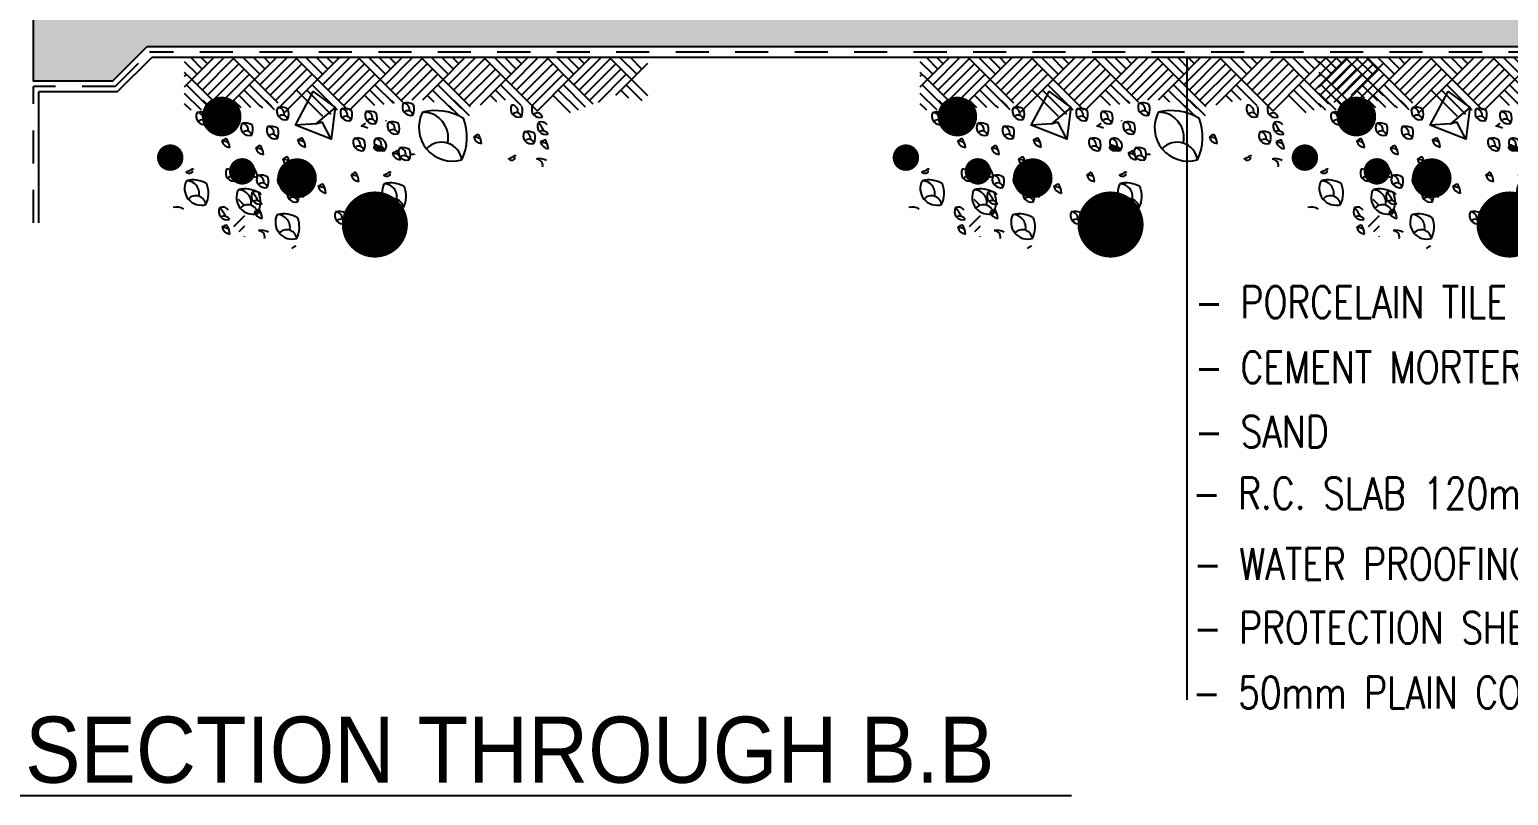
# Model space of a CAD drawing. Extents: x 418021.3 to 418070.1, y 43443.2 to 43479.4.
# Drawn here: x 418061.41 to 418067.01, y 43456.92 to 43459.82 of the extents above; entities that cross this region are included whole.
import ezdxf
from ezdxf.enums import TextEntityAlignment as Align

# ---------------------------------------------------------------- set-up
doc = ezdxf.new("R2010")
doc.units = 0
doc.header["$MEASUREMENT"] = 0
doc.linetypes.add('HIDDEN2', pattern=[0.1875, 0.125, -0.0625])
doc.layers.get('0').update_dxf_attribs({"linetype": 'CONTINUOUS'})
for name, color, linetype in [('Axisname', 6, 'CONTINUOUS'), ('ELE', 3, 'CONTINUOUS'), ('gravel', 11, 'CONTINUOUS'), ('Hatch', 11, 'CONTINUOUS'), ('HatchA', 11, 'CONTINUOUS'), ('Marble', 7, 'CONTINUOUS'), ('TXT', 2, 'CONTINUOUS'), ('TXT1', 2, 'CONTINUOUS'), ('WALL', 6, 'CONTINUOUS')]:
    doc.layers.add(name, color=color, linetype=linetype)
doc.styles.add('ROMANS', font='ROMANS.shx', dxfattribs={"width": 0.6})
doc.styles.add('TTXT', font='swisse.ttf', dxfattribs={"width": 0.6})

# ---------------------------------------------------------------- blocks, each defined once
blk = doc.blocks.new('GRAVEL-1')
for p, q in [((0.0234, -0.0234), (0, 0)), ((0.0333, -0.0135), (0.0122, 0.0076)), ((0.0135, -0.0333), (0.0545, 0.0076)), ((0.0234, -0.0432), (0.0743, 0.0076)), ((0.0432, -0.0036), (0.032, 0.0076)), ((0.0333, -0.0531), (0.0927, 0.0063)), ((0.0531, 0.0063), (0.0518, 0.0076)), ((0.1323, -0.0333), (0.0914, 0.0076)), ((0.1422, -0.0234), (0.1112, 0.0076)), ((0.1521, -0.0135), (0.131, 0.0076)), ((0.1323, -0.0333), (0.1733, 0.0076)), ((0.1422, -0.0432), (0.1931, 0.0076)), ((0.162, -0.0036), (0.1508, 0.0076)), ((0.1521, -0.0531), (0.2115, 0.0063)), ((0.1719, 0.0063), (0.1706, 0.0076)), ((0.2511, -0.0333), (0.2102, 0.0076)), ((0.261, -0.0234), (0.23, 0.0076)), ((0.2709, -0.0135), (0.2498, 0.0076)), ((0.2511, -0.0333), (0.292, 0.0076)), ((0.261, -0.0432), (0.3118, 0.0076)), ((0.2808, -0.0036), (0.2696, 0.0076)), ((0.2709, -0.0531), (0.3303, 0.0063)), ((0.2907, 0.0063), (0.2894, 0.0076)), ((0.3699, -0.0333), (0.329, 0.0076)), ((0.3798, -0.0234), (0.3488, 0.0076)), ((0.3897, -0.0135), (0.3686, 0.0076)), ((0.3699, -0.0333), (0.4108, 0.0076)), ((0.3798, -0.0432), (0.4306, 0.0076)), ((0.3996, -0.0036), (0.3884, 0.0076)), ((0.3897, -0.0531), (0.4491, 0.0063)), ((0.4095, 0.0063), (0.4082, 0.0076)), ((0.4887, -0.0333), (0.4478, 0.0076)), ((0.4986, -0.0234), (0.4676, 0.0076)), ((0.5085, -0.0135), (0.4874, 0.0076)), ((0.4887, -0.0333), (0.5296, 0.0076)), ((0.4986, -0.0432), (0.5494, 0.0076)), ((0.5184, -0.0036), (0.5072, 0.0076)), ((0.5085, -0.0531), (0.5679, 0.0063)), ((0.5283, 0.0063), (0.527, 0.0076)), ((0.6075, -0.0333), (0.5666, 0.0076)), ((0.6174, -0.0234), (0.5864, 0.0076)), ((0.6273, -0.0135), (0.6062, 0.0076)), ((0.6075, -0.0333), (0.6484, 0.0076)), ((0.6174, -0.0432), (0.6682, 0.0076)), ((0.6372, -0.0036), (0.626, 0.0076)), ((0.6273, -0.0531), (0.6867, 0.0063)), ((0.6471, 0.0063), (0.6458, 0.0076)), ((0.7263, -0.0333), (0.6854, 0.0076)), ((0.7362, -0.0234), (0.7052, 0.0076)), ((0.7461, -0.0135), (0.725, 0.0076)), ((0.7263, -0.0333), (0.7672, 0.0076)), ((0.7362, -0.0432), (0.787, 0.0076)), ((0.756, -0.0036), (0.7448, 0.0076)), ((0.7461, -0.0531), (0.8055, 0.0063)), ((0.7659, 0.0063), (0.7646, 0.0076)), ((0.8451, -0.0333), (0.8042, 0.0076)), ((0.855, -0.0234), (0.824, 0.0076)), ((0.8649, -0.0135), (0.8438, 0.0076)), ((0.0135, -0.0333), (0, -0.0198)), ((0, -0.0271), (0.0036, -0.0234)), ((0.0432, -0.063), (0.1026, -0.0036)), ((0.0531, -0.0729), (0.1125, -0.0135)), ((0.063, -0.0828), (0.1224, -0.0234)), ((0.162, -0.063), (0.2214, -0.0036)), ((0.1719, -0.0729), (0.2313, -0.0135)), ((0.1732, -0.0915), (0.2412, -0.0234)), ((0.2808, -0.063), (0.3402, -0.0036)), ((0.2907, -0.0729), (0.3501, -0.0135)), ((0.3006, -0.0828), (0.36, -0.0234)), ((0.3996, -0.063), (0.459, -0.0036)), ((0.4095, -0.0729), (0.4689, -0.0135)), ((0.4306, -0.0717), (0.4788, -0.0234)), ((0.5184, -0.063), (0.5778, -0.0036)), ((0.5283, -0.0729), (0.5877, -0.0135)), ((0.5382, -0.0828), (0.5976, -0.0234)), ((0.6372, -0.063), (0.6966, -0.0036)), ((0.6471, -0.0729), (0.7065, -0.0135)), ((0.657, -0.0828), (0.7164, -0.0234)), ((0.756, -0.063), (0.8154, -0.0036)), ((0.7659, -0.0729), (0.8253, -0.0135)), ((0.7828, -0.0758), (0.8352, -0.0234)), ((0.8451, -0.0333), (0.8759, -0.0025)), ((0, -0.0469), (0.0135, -0.0333)), ((0.0517, -0.0913), (0.0036, -0.0432)), ((0.0715, -0.0913), (0.0135, -0.0333)), ((0.0743, -0.0913), (0.1323, -0.0333)), ((0.1442, -0.0848), (0.1125, -0.0531)), ((0.1699, -0.0907), (0.1224, -0.0432)), ((0.1767, -0.0777), (0.1323, -0.0333)), ((0.1893, -0.0951), (0.2511, -0.0333)), ((0.2616, -0.1032), (0.2115, -0.0531)), ((0.2774, -0.0992), (0.2313, -0.0531)), ((0.2893, -0.0913), (0.2412, -0.0432)), ((0.3091, -0.0913), (0.2511, -0.0333)), ((0.3119, -0.0913), (0.3699, -0.0333)), ((0.3774, -0.0804), (0.3501, -0.0531)), ((0.395, -0.0782), (0.36, -0.0432)), ((0.4126, -0.076), (0.3699, -0.0333)), ((0.4507, -0.0714), (0.4887, -0.0333)), ((0.5071, -0.0913), (0.4689, -0.0531)), ((0.5237, -0.0882), (0.4788, -0.0432)), ((0.5404, -0.085), (0.4887, -0.0333)), ((0.5595, -0.0813), (0.6075, -0.0333)), ((0.6068, -0.0722), (0.5877, -0.0531)), ((0.6374, -0.0831), (0.5976, -0.0432)), ((0.6674, -0.0932), (0.6075, -0.0333)), ((0.6666, -0.0931), (0.7263, -0.0333)), ((0.7447, -0.0913), (0.7065, -0.0531)), ((0.7585, -0.0853), (0.7164, -0.0432)), ((0.7727, -0.0798), (0.7263, -0.0333)), ((0.8154, -0.063), (0.8451, -0.0333)), ((0.8403, -0.0682), (0.8253, -0.0531)), ((0.8652, -0.0733), (0.8352, -0.0432)), ((0.8759, -0.0641), (0.8451, -0.0333)), ((0.032, -0.0913), (0, -0.0594)), ((0.0122, -0.0913), (0, -0.0792)), ((0.0691, -0.1072), (0.0348, -0.0729)), ((0.0881, -0.0881), (0.0828, -0.0828)), ((0.1068, -0.087), (0.0927, -0.0729)), ((0.1255, -0.0859), (0.1026, -0.063)), ((0.1479, -0.0871), (0.1437, -0.0828)), ((0.1655, -0.0849), (0.1536, -0.0729)), ((0.3598, -0.0826), (0.3402, -0.063)), ((0.3968, -0.0786), (0.3912, -0.0729)), ((0.4722, -0.0763), (0.459, -0.063)), ((0.5196, -0.1024), (0.5001, -0.0828)), ((0.5391, -0.1021), (0.51, -0.0729)), ((0.5902, -0.0754), (0.5778, -0.063)), ((0.73, -0.0965), (0.6966, -0.063)), ((0.3811, -0.1121), (0.3811, -0.1106)), ((0.3585, -0.1615), (0.3592, -0.1599)), ((0.3585, -0.163), (0.3585, -0.1615)), ((0.3592, -0.1637), (0.3585, -0.163)), ((0.3592, -0.1599), (0.36, -0.1592)), ((0.3592, -0.1645), (0.3592, -0.1637)), ((0.36, -0.1652), (0.3592, -0.1645)), ((0.36, -0.1592), (0.3615, -0.1577)), ((0.3615, -0.1668), (0.36, -0.1652)), ((0.3615, -0.1569), (0.3638, -0.1569)), ((0.3615, -0.1577), (0.3615, -0.1569)), ((0.3623, -0.1668), (0.3615, -0.1668)), ((0.363, -0.1675), (0.3623, -0.1668)), ((0.363, -0.1622), (0.3661, -0.1615)), ((0.3638, -0.1675), (0.363, -0.1675)), ((0.3638, -0.1569), (0.3638, -0.1577)), ((0.3638, -0.1577), (0.3661, -0.1577)), ((0.3638, -0.1683), (0.3638, -0.1675)), ((0.3661, -0.1577), (0.3661, -0.1584)), ((0.3661, -0.1584), (0.3668, -0.1584)), ((0.3661, -0.1615), (0.3699, -0.1607)), ((0.3661, -0.1652), (0.3668, -0.1645)), ((0.3661, -0.166), (0.3661, -0.1652)), ((0.3691, -0.166), (0.3661, -0.166)), ((0.3668, -0.1584), (0.3676, -0.1592)), ((0.3668, -0.1645), (0.3676, -0.1637)), ((0.3676, -0.1592), (0.3691, -0.1592)), ((0.3676, -0.1637), (0.3691, -0.1637)), ((0.3683, -0.1637), (0.3683, -0.1645)), ((0.3714, -0.1637), (0.3683, -0.1637)), ((0.3691, -0.1592), (0.3691, -0.1599)), ((0.3691, -0.1599), (0.3706, -0.1599)), ((0.3691, -0.1615), (0.3691, -0.1607)), ((0.3699, -0.1615), (0.3691, -0.1615)), ((0.3691, -0.163), (0.3691, -0.1637)), ((0.3691, -0.1637), (0.3691, -0.163)), ((0.3691, -0.1637), (0.3706, -0.1637)), ((0.3691, -0.1668), (0.3691, -0.166)), ((0.3752, -0.1668), (0.3691, -0.1668)), ((0.3714, -0.1675), (0.3691, -0.1683)), ((0.3699, -0.1607), (0.3699, -0.1615)), ((0.3706, -0.1599), (0.3706, -0.1607)), ((0.3706, -0.1607), (0.3714, -0.1607)), ((0.3706, -0.1637), (0.3714, -0.1645)), ((0.3714, -0.1607), (0.3714, -0.1615)), ((0.3714, -0.1615), (0.3721, -0.1622)), ((0.3714, -0.1645), (0.3714, -0.1637)), ((0.3737, -0.1675), (0.3714, -0.1675)), ((0.3721, -0.1622), (0.3729, -0.1622)), ((0.3729, -0.1622), (0.3737, -0.1637)), ((0.3737, -0.163), (0.3737, -0.1675)), ((0.3737, -0.1637), (0.3737, -0.1645)), ((0.3737, -0.1645), (0.3744, -0.1645)), ((0.3744, -0.1645), (0.3752, -0.1652)), ((0.3752, -0.1652), (0.3759, -0.1652)), ((0.3759, -0.166), (0.3752, -0.1668)), ((0.3759, -0.1652), (0.3759, -0.166)), ((0.3691, -0.1683), (0.3638, -0.1683)), ((0.4287, -0.174), (0.4272, -0.174)), ((0.4295, -0.1747), (0.4287, -0.174)), ((0.434, -0.1747), (0.4295, -0.1747)), ((0.4348, -0.174), (0.434, -0.1747)), ((0.6134, -0.1823), (0.6149, -0.1823)), ((0.6134, -0.1838), (0.6134, -0.1823)), ((0.6142, -0.1846), (0.6134, -0.1838)), ((0.6142, -0.1853), (0.6142, -0.1846)), ((0.6157, -0.1853), (0.6142, -0.1853)), ((0.6149, -0.1815), (0.6164, -0.1815)), ((0.6149, -0.1823), (0.6149, -0.1815)), ((0.6164, -0.1861), (0.6157, -0.1853)), ((0.6164, -0.1815), (0.6172, -0.1808)), ((0.621, -0.1861), (0.6164, -0.1861)), ((0.6172, -0.1808), (0.6187, -0.1808)), ((0.6187, -0.1808), (0.6195, -0.18)), ((0.6195, -0.18), (0.6202, -0.1792)), ((0.6202, -0.1792), (0.621, -0.1792)), ((0.621, -0.1792), (0.6217, -0.1785)), ((0.6217, -0.1853), (0.621, -0.1861)), ((0.6217, -0.1785), (0.6225, -0.1777)), ((0.6225, -0.1846), (0.6217, -0.1853)), ((0.6225, -0.1777), (0.6233, -0.177)), ((0.624, -0.1838), (0.6225, -0.1846)), ((0.6233, -0.177), (0.6255, -0.177)), ((0.624, -0.18), (0.624, -0.1838)), ((0.6248, -0.1777), (0.6248, -0.1785)), ((0.6255, -0.1777), (0.6248, -0.1777)), ((0.6255, -0.177), (0.6255, -0.1777)), ((0.0036, -0.2073), (0.0052, -0.2073)), ((0.0036, -0.2089), (0.0036, -0.2073)), ((0.0044, -0.2096), (0.0036, -0.2089)), ((0.0044, -0.2104), (0.0044, -0.2096)), ((0.0059, -0.2104), (0.0044, -0.2104)), ((0.0052, -0.2066), (0.0067, -0.2066)), ((0.0052, -0.2073), (0.0052, -0.2066)), ((0.0067, -0.2111), (0.0059, -0.2104)), ((0.0067, -0.2066), (0.0074, -0.2058)), ((0.0112, -0.2111), (0.0067, -0.2111)), ((0.0074, -0.2058), (0.009, -0.2058)), ((0.009, -0.2058), (0.0097, -0.2051)), ((0.0097, -0.2051), (0.0105, -0.2043)), ((0.0105, -0.2043), (0.0112, -0.2043)), ((0.0112, -0.2043), (0.012, -0.2035)), ((0.012, -0.2104), (0.0112, -0.2111)), ((0.012, -0.2035), (0.0127, -0.2028)), ((0.0127, -0.2096), (0.012, -0.2104)), ((0.0127, -0.2028), (0.0135, -0.202)), ((0.0143, -0.2089), (0.0127, -0.2096)), ((0.0135, -0.202), (0.0158, -0.202)), ((0.0143, -0.2051), (0.0143, -0.2089)), ((0.015, -0.2028), (0.015, -0.2035)), ((0.0158, -0.2028), (0.015, -0.2028)), ((0.0158, -0.202), (0.0158, -0.2028)), ((0.3774, -0.213), (0.379, -0.213)), ((0.3774, -0.2145), (0.3774, -0.213)), ((0.3782, -0.2153), (0.3774, -0.2145)), ((0.3782, -0.216), (0.3782, -0.2153)), ((0.3797, -0.216), (0.3782, -0.216)), ((0.379, -0.2122), (0.3805, -0.2122)), ((0.379, -0.213), (0.379, -0.2122)), ((0.3805, -0.2168), (0.3797, -0.216)), ((0.3805, -0.2122), (0.3812, -0.2115)), ((0.385, -0.2168), (0.3805, -0.2168)), ((0.3812, -0.2115), (0.3828, -0.2115)), ((0.3828, -0.2115), (0.3835, -0.2107)), ((0.3835, -0.2107), (0.3843, -0.21)), ((0.3843, -0.21), (0.385, -0.21)), ((0.385, -0.21), (0.3858, -0.2092)), ((0.3858, -0.216), (0.385, -0.2168)), ((0.3858, -0.2092), (0.3865, -0.2085)), ((0.3865, -0.2153), (0.3858, -0.216)), ((0.3865, -0.2085), (0.3873, -0.2077)), ((0.3881, -0.2145), (0.3865, -0.2153)), ((0.3873, -0.2077), (0.3896, -0.2077)), ((0.3881, -0.2107), (0.3881, -0.2145)), ((0.3888, -0.2085), (0.3888, -0.2092)), ((0.3896, -0.2085), (0.3888, -0.2085)), ((0.3896, -0.2077), (0.3896, -0.2085)), ((0.2268, -0.2325), (0.2252, -0.2325)), ((0.2275, -0.2333), (0.2268, -0.2325)), ((0.2321, -0.2333), (0.2275, -0.2333)), ((0.2328, -0.2325), (0.2321, -0.2333)), ((0.113, -0.2713), (0.1018, -0.2601)), ((0.0932, -0.3109), (0.1141, -0.29)), ((0.1031, -0.3208), (0.1141, -0.3098)), ((0.113, -0.3307), (0.1141, -0.3296)), ((0.3868, -0.3396), (0.3883, -0.3396)), ((0.3868, -0.3412), (0.3868, -0.3396)), ((0.3876, -0.3419), (0.3868, -0.3412)), ((0.3876, -0.3427), (0.3876, -0.3419)), ((0.3891, -0.3427), (0.3876, -0.3427)), ((0.3883, -0.3389), (0.3898, -0.3389)), ((0.3883, -0.3396), (0.3883, -0.3389)), ((0.3898, -0.3434), (0.3891, -0.3427)), ((0.3898, -0.3389), (0.3906, -0.3381)), ((0.3944, -0.3434), (0.3898, -0.3434)), ((0.3906, -0.3381), (0.3921, -0.3381)), ((0.3921, -0.3381), (0.3929, -0.3374)), ((0.3929, -0.3374), (0.3936, -0.3366)), ((0.3936, -0.3366), (0.3944, -0.3366)), ((0.3944, -0.3366), (0.3951, -0.3359)), ((0.3951, -0.3427), (0.3944, -0.3434))]:
    blk.add_line(p, q)
for points in [[(0.2483, -0.117), (0.2096, -0.1197), (0.2434, -0.0559), (0.2846, -0.0859), (0.2483, -0.117), (0.2598, -0.113)], [(0.2771, -0.1459), (0.2096, -0.1197), (0.2434, -0.0559), (0.2846, -0.0859), (0.2771, -0.1459), (0.2598, -0.113)]]:
    blk.add_lwpolyline(points)
for centre, radius, start, end in [((0.4275, -0.0852), 0.0158, 152.5985, 286.2909), ((0.4195, -0.1026), 0.0255, 58.8595, 103.9678), ((0.4135, -0.0899), 0.012, 347.2666, 90.4292), ((0.409, -0.0896), 0.0253, 334.8478, 20.4244), ((0.6325, -0.0888), 0.0158, 152.5985, 286.2909), ((0.6185, -0.0935), 0.012, 347.2666, 90.4292), ((0.6722, -0.0893), 0.0158, 152.5985, 286.2909), ((0.0374, -0.1028), 0.0158, 152.5985, 286.2909), ((0.0295, -0.1202), 0.0255, 58.8595, 103.9678), ((0.0235, -0.1075), 0.012, 347.2666, 90.4292), ((0.0323, -0.1194), 0.00965, 8.1957, 137.54), ((0.019, -0.1072), 0.0253, 334.8478, 20.4244), ((0.1901, -0.0934), 0.0158, 152.5985, 286.2909), ((0.1821, -0.1108), 0.0255, 58.8595, 103.9678), ((0.1761, -0.0981), 0.012, 347.2666, 90.4292), ((0.1849, -0.11), 0.00965, 8.1957, 137.54), ((0.1716, -0.0978), 0.0253, 334.8478, 20.4244), ((0.3102, -0.0958), 0.0158, 152.5985, 286.2909), ((0.3023, -0.1132), 0.0255, 58.8595, 103.9678), ((0.2962, -0.1005), 0.012, 347.2666, 90.4292), ((0.3051, -0.1123), 0.00965, 8.1957, 137.54), ((0.2917, -0.1002), 0.0253, 334.8478, 20.4244), ((0.3571, -0.1012), 0.0158, 152.5985, 286.2909), ((0.3492, -0.1186), 0.0255, 58.8595, 103.9678), ((0.3431, -0.1059), 0.012, 347.2666, 90.4292), ((0.352, -0.1177), 0.00965, 8.1957, 137.54), ((0.3387, -0.1056), 0.0253, 334.8478, 20.4244), ((0.4224, -0.1018), 0.00965, 8.1957, 137.54), ((0.5064, -0.1241), 0.0634, 152.5985, 286.2909), ((0.4747, -0.1938), 0.1018, 58.8595, 103.9678), ((0.4505, -0.143), 0.048, 347.2666, 90.4292), ((0.4326, -0.1419), 0.1012, 334.8478, 20.4244), ((0.6274, -0.1054), 0.00965, 8.1957, 137.54), ((0.614, -0.0933), 0.0253, 334.8478, 20.4244), ((0.6671, -0.1059), 0.00965, 8.1957, 137.54), ((0.1222, -0.1235), 0.0158, 152.5985, 286.2909), ((0.1143, -0.1409), 0.0255, 58.8595, 103.9678), ((0.1083, -0.1282), 0.012, 347.2666, 90.4292), ((0.1171, -0.1401), 0.00965, 8.1957, 137.54), ((0.1038, -0.128), 0.0253, 334.8478, 20.4244), ((0.171, -0.1296), 0.0158, 152.5985, 286.2909), ((0.1631, -0.147), 0.0255, 58.8595, 103.9678), ((0.157, -0.1343), 0.012, 347.2666, 90.4292), ((0.1659, -0.1462), 0.00965, 8.1957, 137.54), ((0.1525, -0.1341), 0.0253, 334.8478, 20.4244), ((0.6916, -0.7313), 0.7072, 119.6482, 120.4094), ((0.3253, -0.1744), 0.0536, 67.0537, 81.1235), ((0.3994, -0.121), 0.0158, 152.5985, 286.2909), ((0.3915, -0.1384), 0.0255, 58.8595, 103.9678), ((0.3854, -0.1257), 0.012, 347.2666, 90.4292), ((0.3943, -0.1375), 0.00965, 8.1957, 137.54), ((0.3809, -0.1254), 0.0253, 334.8478, 20.4244), ((0.9049, -0.7515), 0.7072, 119.6482, 120.4094), ((0.5282, -0.1568), 0.0335, 4.0809, 36.4887), ((0.6562, -0.1392), 0.0158, 152.5985, 286.2909), ((0.6483, -0.1567), 0.0255, 58.8595, 103.9678), ((0.6423, -0.144), 0.012, 347.2666, 90.4292), ((0.6378, -0.1437), 0.0253, 334.8478, 20.4244), ((0.6831, -0.1215), 0.0158, 152.5985, 286.2909), ((0.6746, -0.1263), 0.0133, 32.5978, 114.4008), ((0.6003, -0.1724), 0.09, 27.4572, 40.2486), ((0.6765, -0.1431), 0.0129, 30.1038, 115.6319), ((0.4286, -0.7591), 0.7072, 119.6482, 120.4094), ((0.0623, -0.2021), 0.0536, 67.0537, 81.1235), ((0.0869, -0.1453), 0.0168, 193.357, 264.1172), ((0.0869, -0.1453), 0.0168, 193.357, 264.1172), ((0.0518, -0.1644), 0.0335, 4.0809, 36.4887), ((0.4926, -0.7723), 0.7072, 119.6482, 120.4094), ((0.151, -0.1585), 0.0168, 193.357, 264.1172), ((0.151, -0.1585), 0.0168, 193.357, 264.1172), ((0.1264, -0.2153), 0.0536, 67.0537, 81.1235), ((0.1159, -0.1776), 0.0335, 4.0809, 36.4887), ((0.5717, -0.7579), 0.7072, 119.6482, 120.4094), ((0.2055, -0.2009), 0.0536, 67.0537, 81.1235), ((0.2301, -0.1441), 0.0168, 193.357, 264.1172), ((0.2301, -0.1441), 0.0168, 193.357, 264.1172), ((0.195, -0.1632), 0.0335, 4.0809, 36.4887), ((0.3345, -0.152), 0.0158, 152.5985, 286.2909), ((0.3266, -0.1694), 0.0255, 58.8595, 103.9678), ((0.3205, -0.1567), 0.012, 347.2666, 90.4292), ((0.3294, -0.1686), 0.00965, 8.1957, 137.54), ((0.316, -0.1565), 0.0253, 334.8478, 20.4244), ((0.3742, -0.1525), 0.0158, 152.5985, 286.2909), ((0.3659, -0.1611), 0.0169, 40.6725, 109.9361), ((0.3602, -0.1572), 0.012, 347.2666, 90.4292), ((0.3691, -0.169), 0.00965, 8.1957, 137.54), ((0.366, -0.1588), 0.0155, 324.8703, 34.3225), ((0.7513, -0.7823), 0.7072, 119.6482, 120.4094), ((0.3746, -0.1876), 0.0335, 4.0809, 36.4887), ((0.4203, -0.17), 0.0158, 152.5985, 286.2909), ((0.4124, -0.1874), 0.0255, 58.8595, 103.9678), ((0.4063, -0.1747), 0.012, 347.2666, 90.4292), ((0.4018, -0.1744), 0.0253, 334.8478, 20.4244), ((0.4859, -0.1904), 0.0386, 8.1957, 137.54), ((0.5387, -0.1945), 0.0536, 67.0537, 81.1235), ((0.5633, -0.1377), 0.0168, 193.357, 264.1172), ((0.5633, -0.1377), 0.0168, 193.357, 264.1172), ((0.6511, -0.1558), 0.00965, 8.1957, 137.54), ((1.0312, -0.7612), 0.7072, 119.6482, 120.4094), ((0.6896, -0.1474), 0.0168, 193.357, 264.1172), ((0.6896, -0.1474), 0.0168, 193.357, 264.1172), ((0.665, -0.2042), 0.0536, 67.0537, 81.1235), ((0.6545, -0.1665), 0.0335, 4.0809, 36.4887), ((0.5435, -0.7937), 0.7072, 119.6482, 120.4094), ((0.1772, -0.2367), 0.0536, 67.0537, 81.1235), ((0.2018, -0.1799), 0.0168, 193.357, 264.1172), ((0.2018, -0.1799), 0.0168, 193.357, 264.1172), ((0.1667, -0.199), 0.0335, 4.0809, 36.4887), ((0.2168, -0.1909), 0.0158, 152.5985, 286.2909), ((0.1983, -0.1954), 0.0253, 334.8478, 20.4244), ((0.4097, -0.1685), 0.0168, 193.357, 264.1172), ((0.4097, -0.1685), 0.0168, 193.357, 264.1172), ((0.3851, -0.2253), 0.0536, 67.0537, 81.1235), ((0.4152, -0.1865), 0.00965, 8.1957, 137.54), ((0.6714, -0.2083), 0.0255, 58.8595, 103.9678), ((0.6653, -0.1956), 0.012, 347.2666, 90.4292), ((0.0156, -0.274), 0.0509, 58.8595, 103.9678), ((0.0934, -0.2097), 0.0158, 152.5985, 286.2909), ((0.0795, -0.2144), 0.012, 347.2666, 90.4292), ((0.0883, -0.2263), 0.00965, 8.1957, 137.54), ((0.075, -0.2142), 0.0253, 334.8478, 20.4244), ((0.4813, -0.8156), 0.7072, 119.6482, 120.4094), ((0.1151, -0.2586), 0.0536, 67.0537, 81.1235), ((0.1397, -0.2018), 0.0168, 193.357, 264.1172), ((0.1397, -0.2018), 0.0168, 193.357, 264.1172), ((0.1046, -0.2209), 0.0335, 4.0809, 36.4887), ((0.1519, -0.2219), 0.0158, 152.5985, 286.2909), ((0.1439, -0.2394), 0.0255, 58.8595, 103.9678), ((0.1379, -0.2267), 0.012, 347.2666, 90.4292), ((0.1334, -0.2264), 0.0253, 334.8478, 20.4244), ((0.1916, -0.2224), 0.0158, 152.5985, 286.2909), ((0.1833, -0.231), 0.0169, 40.6725, 109.9361), ((0.1776, -0.2271), 0.012, 347.2666, 90.4292), ((0.1834, -0.2287), 0.0155, 324.8703, 34.3225), ((0.2116, -0.2075), 0.00965, 8.1957, 137.54), ((0.6727, -0.8231), 0.7072, 119.6482, 120.4094), ((0.331, -0.2093), 0.0168, 193.357, 264.1172), ((0.331, -0.2093), 0.0168, 193.357, 264.1172), ((0.3064, -0.2661), 0.0536, 67.0537, 81.1235), ((0.2959, -0.2284), 0.0335, 4.0809, 36.4887), ((0.0314, -0.2391), 0.0317, 152.5985, 286.2909), ((0.0035, -0.2486), 0.024, 347.2666, 90.4292), ((-0.0055, -0.2481), 0.0506, 334.8478, 20.4244), ((0.1296, -0.2561), 0.0317, 152.5985, 286.2909), ((0.1138, -0.291), 0.0509, 58.8595, 103.9678), ((0.1017, -0.2656), 0.024, 347.2666, 90.4292), ((0.1419, -0.2533), 0.0158, 152.5985, 286.2909), ((0.1334, -0.2582), 0.0133, 32.5978, 114.4008), ((0.0591, -0.3042), 0.09, 27.4572, 40.2486), ((0.0927, -0.265), 0.0506, 334.8478, 20.4244), ((0.1467, -0.2385), 0.00965, 8.1957, 137.54), ((0.1864, -0.239), 0.00965, 8.1957, 137.54), ((0.2095, -0.2491), 0.0158, 152.5985, 286.2909), ((0.2016, -0.2665), 0.0255, 58.8595, 103.9678), ((0.1955, -0.2538), 0.012, 347.2666, 90.4292), ((0.5687, -0.8523), 0.7072, 119.6482, 120.4094), ((0.2025, -0.2953), 0.0536, 67.0537, 81.1235), ((0.227, -0.2385), 0.0168, 193.357, 264.1172), ((0.227, -0.2385), 0.0168, 193.357, 264.1172), ((0.191, -0.2535), 0.0253, 334.8478, 20.4244), ((0.1919, -0.2576), 0.0335, 4.0809, 36.4887), ((0.6105, -0.845), 0.7072, 119.6482, 120.4094), ((0.2443, -0.288), 0.0536, 67.0537, 81.1235), ((0.2689, -0.2312), 0.0168, 193.357, 264.1172), ((0.2689, -0.2312), 0.0168, 193.357, 264.1172), ((0.2338, -0.2503), 0.0335, 4.0809, 36.4887), ((0.4052, -0.2448), 0.0317, 152.5985, 286.2909), ((0.3894, -0.2796), 0.0509, 58.8595, 103.9678), ((0.3773, -0.2542), 0.024, 347.2666, 90.4292), ((0.3683, -0.2537), 0.0506, 334.8478, 20.4244), ((-0.0153, -0.3), 0.0255, 58.8595, 103.9678), ((0.0212, -0.2723), 0.0193, 8.1957, 137.54), ((0.0805, -0.2827), 0.0158, 152.5985, 286.2909), ((0.072, -0.2876), 0.0133, 32.5978, 114.4008), ((-0.0022, -0.3336), 0.09, 27.4572, 40.2486), ((0.1194, -0.2893), 0.0193, 8.1957, 137.54), ((0.1353, -0.275), 0.0129, 30.1038, 115.6319), ((0.49, -0.893), 0.7072, 119.6482, 120.4094), ((0.1133, -0.2983), 0.0335, 4.0809, 36.4887), ((0.2044, -0.2656), 0.00965, 8.1957, 137.54), ((0.395, -0.278), 0.0193, 8.1957, 137.54), ((0.0739, -0.3044), 0.0129, 30.1038, 115.6319), ((0.1238, -0.336), 0.0536, 67.0537, 81.1235), ((0.1484, -0.2792), 0.0168, 193.357, 264.1172), ((0.1484, -0.2792), 0.0168, 193.357, 264.1172), ((0.2033, -0.3033), 0.0317, 152.5985, 286.2909), ((0.1874, -0.3382), 0.0509, 58.8595, 103.9678), ((0.1753, -0.3127), 0.024, 347.2666, 90.4292), ((0.1664, -0.3122), 0.0506, 334.8478, 20.4244), ((0.2997, -0.2905), 0.0158, 152.5985, 286.2909), ((0.2918, -0.3079), 0.0255, 58.8595, 103.9678), ((0.2857, -0.2952), 0.012, 347.2666, 90.4292), ((0.2946, -0.3071), 0.00965, 8.1957, 137.54), ((0.2812, -0.2949), 0.0253, 334.8478, 20.4244), ((0.3664, -0.2882), 0.0158, 152.5985, 286.2909), ((0.3585, -0.3056), 0.0255, 58.8595, 103.9678), ((0.3525, -0.2929), 0.012, 347.2666, 90.4292), ((0.3613, -0.3048), 0.00965, 8.1957, 137.54), ((0.348, -0.2927), 0.0253, 334.8478, 20.4244), ((0.4286, -0.9224), 0.7072, 119.6482, 120.4094), ((0.0624, -0.3654), 0.0536, 67.0537, 81.1235), ((0.087, -0.3086), 0.0168, 193.357, 264.1172), ((0.087, -0.3086), 0.0168, 193.357, 264.1172), ((0.0519, -0.3277), 0.0335, 4.0809, 36.4887), ((0.1456, -0.3437), 0.0255, 58.8595, 103.9678), ((0.1396, -0.331), 0.012, 347.2666, 90.4292), ((0.193, -0.3365), 0.0193, 8.1957, 137.54), ((0.56, -0.9624), 0.7072, 119.6482, 120.4094)]:
    blk.add_arc(centre, radius, start, end)
blk = doc.blocks.new('A$C074A62E1')
at = {"layer": 'Hatch'}
for points, const_width in [([(0.6672, 0.5333, 1), (0.7422, 0.5333, 1)], 0.075), ([(0.8741, 0.3779, 1), (0.9241, 0.3779, 1)], 0.05), ([(0.382, 0.3001, 1), (0.457, 0.3001, 1)], 0.075), ([(0.6019, 0.326, 1), (0.6519, 0.326, 1)], 0.05), ([(0.0625, 0.125, 1), (0.1875, 0.125, 1)], 0.125)]:
    blk.add_lwpolyline(points, format="xyb", close=True, dxfattribs=dict(at, const_width=const_width))
blk = doc.blocks.new('A$C56B4539B')
at = {"layer": 'gravel', "xscale": -2, "yscale": 2, "zscale": 2}
blk.add_blockref('GRAVEL-1', (1.7518, 0.7397), dxfattribs=at)
at = {"layer": 'HatchA'}
blk.add_blockref('A$C074A62E1', (0.9072, 0), dxfattribs=at)

msp = doc.modelspace()

# ---------------------------------------------------------------- hatches: boundary and pattern name
at = {"layer": 'Hatch'}
h = msp.add_hatch(dxfattribs=at)
h.set_pattern_fill('AR-CONC', color=256, scale=0.03, style=0)
h.set_pattern_definition([(130, (836095.56568, 0), (-0.21517805478, -0.018825640495), [0.0225, -0.2475]), (185, (836095.56568, 0), (0.04162540008, 0.22565764011), [0.018, -0.198]), (79.5486, (836095.54775, -0.00157), (-0.17355281451, 0.20683186262), [0.019122057, -0.2103426336]), (133.8158, (836095.56568, 0.06), (-0.32017231459, -0.0496557043), [0.03375, -0.37125]), (83.3644, (836095.539, 0.05586), (-0.28039881166, 0.29223536127), [0.0286830864, -0.3155139]), (188.8158, (836095.56568, 0.06), (-0.28039858354, 0.29223558028), [0.027, -0.297]), (159, (836095.53568, 0.045), (-0.179072115636, -0.1207856672), [0.0225, -0.2475]), (214, (836095.53568, 0.045), (-0.07299459958, 0.21754501351), [0.018, -0.198]), (108.5486, (836095.52075, 0.03493), (-0.25206678857, 0.09675914901), [0.019122057, -0.2103426336]), (142.5, (836095.56568, 0), (-0.003647956595, 0.09986815615), [0, -0.1956, 0, -0.201, 0, -0.19875]), (172.5, (836095.56568, 0), (-0.078920861233, 0.118323513565), [0, -0.1146, 0, -0.1911, 0, -0.07575]), (212.5, (836095.63258, 0), (-0.160146730852, -0.00676646152), [0, -0.075, 0, -0.234, 0, -0.3105]), (222.5, (836095.66258, 0), (-0.174955850803, 0.0300314947), [0, -0.0975, 0, -0.1554, 0, -0.2205])])
h.paths.add_polyline_path([(418062.6024, 43461.9838), (418061.4052, 43461.9838), (418061.4052, 43461.5338), (418061.2552, 43461.5338), (418061.2552, 43462.1338), (418062.9602, 43462.1338), (418062.9602, 43461.9838), (418063.2602, 43461.9838), (418063.2602, 43461.8338), (418063.5602, 43461.8338), (418063.5602, 43461.6838), (418063.8602, 43461.6838), (418063.8602, 43461.5338), (418064.1602, 43461.5338), (418064.1602, 43461.3838), (418064.4602, 43461.3838), (418064.4602, 43461.2338), (418064.7602, 43461.2338), (418064.7602, 43461.0838), (418065.0602, 43461.0838), (418065.0602, 43460.9338), (418065.3602, 43460.9338), (418065.3602, 43460.7838), (418065.6602, 43460.7838), (418065.6602, 43460.6338), (418065.9602, 43460.6338), (418065.9602, 43460.4838), (418066.2602, 43460.4838), (418066.2602, 43460.3338), (418066.5602, 43460.3338), (418066.5602, 43460.1838), (418066.8602, 43460.1838), (418066.8602, 43460.0338), (418067.1602, 43460.0338), (418067.1602, 43459.8838), (418068.7064, 43459.8838), (418068.7064, 43459.7538), (418061.8552, 43459.7538), (418061.7252, 43459.6238), (418061.4252, 43459.6238), (418061.4252, 43459.8838), (418066.6679, 43459.8838), (418066.6679, 43459.9511)])

# ---------------------------------------------------------------- linework, layer by layer
at = {"layer": 'Axisname'}
msp.add_line((418061.1669, 43456.9233), (418065.3532, 43456.9233), dxfattribs=at)
at = {"layer": 'ELE'}
msp.add_line((418065.791, 43457.285), (418065.791, 43459.7102), dxfattribs=at)
at = {"layer": 'Marble'}
for p, q in [((418061.7439, 43459.5838), (418061.8739, 43459.7138)), ((418068.7064, 43459.7138), (418061.8739, 43459.7138)), ((418061.7439, 43459.5838), (418061.4473, 43459.5838)), ((418061.4473, 43459.0878), (418061.4473, 43459.5838))]:
    msp.add_line(p, q, dxfattribs=at)
at = {"layer": 'WALL'}
for p, q in [((418061.4252, 43459.8838), (418061.4252, 43459.6238)), ((418061.7252, 43459.6238), (418061.8552, 43459.7538)), ((418068.7064, 43459.7538), (418061.8552, 43459.7538)), ((418061.7252, 43459.6238), (418061.4252, 43459.6238))]:
    msp.add_line(p, q, dxfattribs=at)
at = {"layer": 'WALL', "linetype": 'HIDDEN2'}
for p, q in [((418061.7356, 43459.6038), (418061.8656, 43459.7338)), ((418068.7064, 43459.7338), (418061.8656, 43459.7338)), ((418061.7356, 43459.6038), (418061.4273, 43459.6038)), ((418061.4273, 43459.0878), (418061.4273, 43459.6038))]:
    msp.add_line(p, q, dxfattribs=at)

# ---------------------------------------------------------------- block references
at = {"layer": 'gravel', "xscale": -1}
for p in [(418063.7504, 43458.9568), (418066.5334, 43458.9568), (418068.0428, 43458.9568)]:
    msp.add_blockref('A$C56B4539B', p, dxfattribs=at)

# ---------------------------------------------------------------- texts
at = {"layer": 'TXT', "style": 'ROMANS', "width": 0.8}
for s, p in [('- PORCELAIN TILE', (418065.8204, 43458.7282)), ('- CEMENT MORTER 30mm', (418065.8204, 43458.482)), ('- SAND ', (418065.8204, 43458.239)), ('- R.C. SLAB 120mm', (418065.811, 43458.0059)), ('- WATER PROOFING MEMBRANE THK 4mm', (418065.8155, 43457.7386)), ('- PROTECTION SHEET', (418065.8155, 43457.4972)), ('- 50mm PLAIN CONCRETE', (418065.811, 43457.2523, 3.1977))]:
    msp.add_text(s, height=0.12, dxfattribs=at).set_placement(p)
at = {"layer": 'TXT1', "color": 6, "style": 'TTXT', "width": 0.9}
msp.add_text('SECTION THROUGH B.B', height=0.25, dxfattribs=at).set_placement((418063.2284, 43457.0961), align=Align.MIDDLE_CENTER)

doc.saveas('drawing.dxf')
